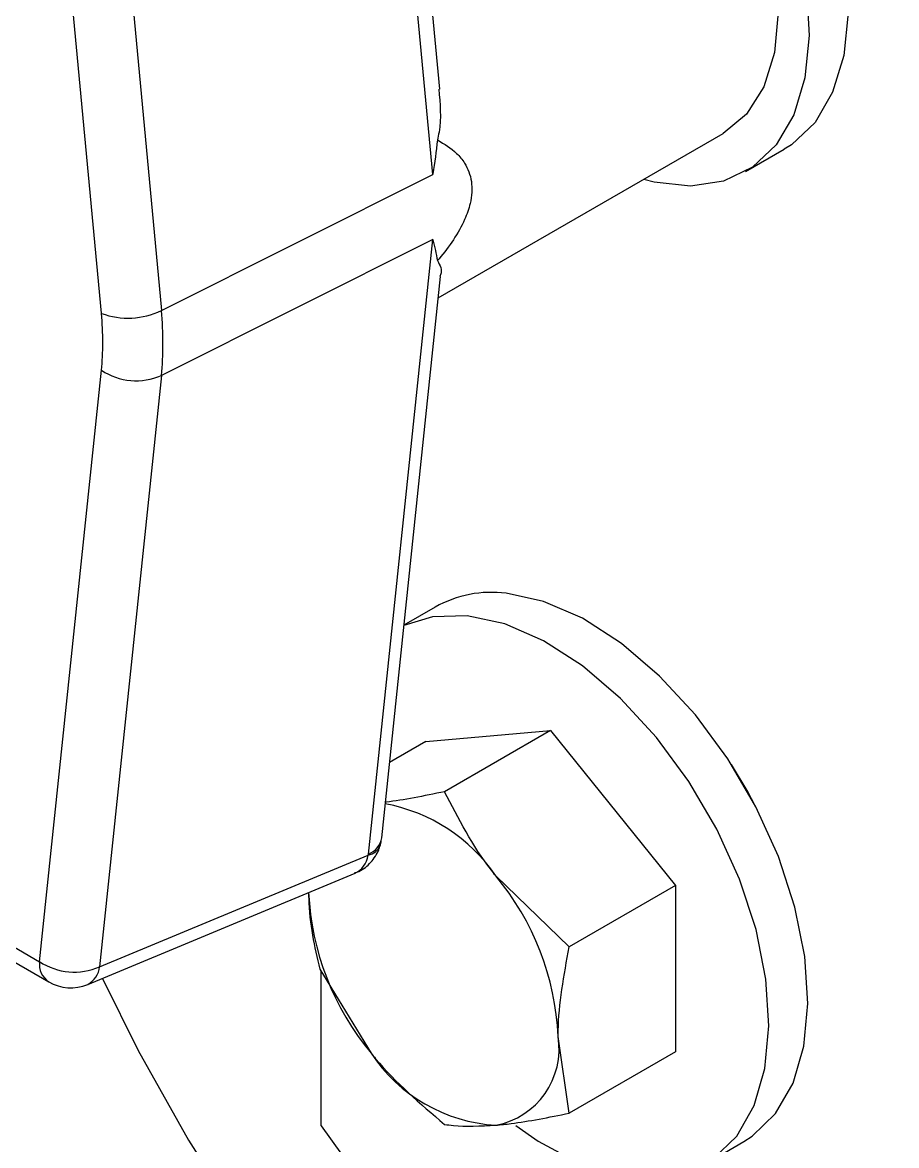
# Model space of a CAD drawing. Extents: x 7 to 135, y 3 to 97.
# Drawn here: x 94.865 to 96.103, y 7.82 to 9.412 of the extents above; entities that cross this region are included whole.
import ezdxf

# ---------------------------------------------------------------- set-up
doc = ezdxf.new("R2010")
doc.units = 0
doc.header["$MEASUREMENT"] = 0
doc.layers.add('OBJECT', color=7, linetype='CONTINUOUS')

msp = doc.modelspace()

# ---------------------------------------------------------------- linework, layer by layer
at = {"layer": 'OBJECT'}
for p, q in [((95.4558, 9.3172), (95.3737, 10.1971)), ((95.4459, 9.1967), (95.3547, 10.1732)), ((94.9765, 8.9997), (94.8888, 9.9392)), ((94.9737, 9.9434), (95.0614, 9.0039)), ((95.4537, 9.0215), (95.8575, 9.2547)), ((95.8888, 9.2006), (95.9439, 9.2324)), ((95.0614, 9.0039), (95.4459, 9.1967)), ((95.4459, 9.1044), (95.0614, 8.9117)), ((95.3547, 8.2331), (95.4459, 9.1044)), ((95.3736, 8.2563), (95.4569, 9.0521)), ((94.8888, 8.0807), (94.9765, 8.919)), ((95.0614, 8.9117), (94.9737, 8.0734)), ((95.4494, 8.5834), (95.4051, 8.5579)), ((95.4362, 8.3926), (95.6129, 8.4084)), ((95.6129, 8.4084), (95.4626, 8.3216)), ((95.6129, 8.4084), (95.7897, 8.1885)), ((95.4362, 8.3926), (95.3847, 8.3629)), ((94.9737, 8.0734), (95.3545, 8.2319)), ((94.6835, 8.1992), (94.8888, 8.0807)), ((94.957, 8.0485), (95.3357, 8.2062)), ((95.6393, 8.1017), (95.5351, 8.2025)), ((95.7897, 8.1885), (95.6393, 8.1017)), ((95.7897, 8.1885), (95.7897, 7.9527)), ((94.6965, 8.1706), (94.9017, 8.0521)), ((95.2858, 8.07), (95.3584, 7.951)), ((95.2877, 7.8479), (95.2877, 8.0669)), ((95.6393, 7.8659), (95.6235, 7.9747)), ((95.7897, 7.9527), (95.6393, 7.8659)), ((95.8317, 7.7938), (95.8868, 7.8256))]:
    msp.add_line(p, q, dxfattribs=at)
at = {"layer": 'OBJECT', "flags": 128}
for points in [[(95.5065, 9.9902), (95.516, 9.9952), (95.5601, 10.0087), (95.6094, 10.0094), (95.6625, 9.9973), (95.7176, 9.9728), (95.773, 9.9367), (95.8268, 9.8901), (95.8773, 9.8345), (95.923, 9.7718), (95.9623, 9.7039), (95.9939, 9.6331), (96.017, 9.5615), (96.0306, 9.4916), (96.0345, 9.4255), (96.0284, 9.3653), (96.0125, 9.3131), (95.9875, 9.2704), (95.954, 9.2387), (95.9439, 9.2324)], [(95.4004, 9.9103), (95.4235, 9.9376), (95.4608, 9.9634), (95.5049, 9.9769), (95.5543, 9.9776), (95.6074, 9.9655), (95.6625, 9.941), (95.7178, 9.9048), (95.7716, 9.8582), (95.8221, 9.8027), (95.8678, 9.74), (95.9071, 9.6721), (95.9388, 9.6012), (95.9618, 9.5297), (95.9755, 9.4597), (95.9793, 9.3936), (95.9732, 9.3335), (95.9574, 9.2812), (95.9323, 9.2386), (95.8988, 9.2069), (95.8579, 9.1872), (95.811, 9.1801), (95.7596, 9.1858), (95.7448, 9.1896)], [(95.4825, 9.9042), (95.5227, 9.9191), (95.5686, 9.9209), (95.6183, 9.9096), (95.67, 9.8857), (95.7218, 9.8499), (95.7715, 9.8038), (95.8173, 9.749), (95.8575, 9.6877), (95.8905, 9.6223), (95.915, 9.5552), (95.9301, 9.4891), (95.9352, 9.4264), (95.9301, 9.3696), (95.915, 9.3208), (95.8905, 9.2821), (95.8575, 9.2547), (95.8575, 9.2547)], [(95.8868, 7.8256), (95.8986, 7.8332), (95.9317, 7.8654), (95.9564, 7.9085), (95.9718, 7.9611), (95.9774, 8.0216), (95.9731, 8.0879), (95.959, 8.158), (95.9356, 8.2296), (95.9035, 8.3004), (95.8639, 8.368), (95.818, 8.4305), (95.7672, 8.4856), (95.7133, 8.5318), (95.658, 8.5674), (95.6029, 8.5913), (95.55, 8.6029)], [(95.4948, 8.571), (95.4456, 8.5697), (95.4051, 8.5572)], [(95.5638, 7.8483), (95.5953, 7.8262), (95.6507, 7.7963), (95.705, 7.7785), (95.7562, 7.7733), (95.8029, 7.781), (95.8434, 7.8013), (95.8766, 7.8335), (95.9012, 7.8767), (95.9166, 7.9293), (95.9223, 7.9898), (95.918, 8.0561), (95.9039, 8.1262), (95.8804, 8.1977), (95.8484, 8.2685), (95.8087, 8.3362), (95.7628, 8.3986), (95.7121, 8.4538), (95.6582, 8.4999), (95.6028, 8.5356), (95.5478, 8.5595), (95.4948, 8.571), (95.4948, 8.571)], [(95.9033, 8.3007), (95.8913, 8.3235), (95.869, 8.3601)], [(94.9777, 8.0571), (95.0286, 7.9547), (95.0998, 7.8279), (95.1779, 7.7055), (95.2621, 7.5887), (95.3516, 7.4785), (95.4456, 7.3761), (95.5432, 7.2822), (95.6435, 7.198), (95.7456, 7.1241), (95.8484, 7.0612), (95.951, 7.0099), (96.0525, 6.9707), (96.1518, 6.944)], [(95.2877, 7.8479), (95.3586, 7.7493), (95.4351, 7.6579), (95.516, 7.5751), (95.6001, 7.5022), (95.6862, 7.4402), (95.773, 7.3902), (95.8591, 7.3527), (95.9432, 7.3285), (96.0241, 7.3178), (96.1006, 7.3209), (96.1715, 7.3377)]]:
    msp.add_lwpolyline(points, dxfattribs=at)
at = {"layer": 'OBJECT'}
for centre, radius, start, end in [((95.014, 9.1008), 0.1079, 249.6361, 296.0395), ((95.0256, 8.9929), 0.0888, 236.3971, 293.7529), ((95.5289, 8.4421), 0.1621, 82.5245, 119.3759), ((95.3339, 8.0646), 0.244, 34.4222, 79.4285), ((95.3434, 8.2616), 0.0307, 291.6905, 349.9899), ((95.3509, 8.2537), 0.0221, 279.3397, 339.2642), ((95.2402, 7.957), 0.3837, 2.6393, 39.7721), ((95.6533, 8.1965), 0.3837, 182.6393, 219.7721), ((94.9188, 8.0771), 0.0303, 173.0989, 235.5889), ((94.9379, 8.1547), 0.0888, 236.3971, 293.7529), ((94.9431, 8.0759), 0.0307, 296.8895, 355.342), ((94.933, 8.1062), 0.0625, 240.0027, 292.599), ((95.515, 7.957), 0.1099, 280.5468, 9.2519), ((95.5488, 8.0767), 0.2282, 213.4349, 266.5705)]:
    msp.add_arc(centre, radius, start, end, dxfattribs=at)
for centre, major_axis, ratio, start_param, end_param in [((94.6683, 9.1372), (-0.2198, 0.3789), 0.577378, 3.811433, 4.03777), ((94.7125, 9.1627), (-0.2476, 0.4349), 0.57231, 3.816377, 4.042714), ((95.3079, 8.2623), (-0.0308, 0.0546), 0.662604, 3.062266, 3.806936), ((95.349, 8.2303), (0.00472, 0.00591), 0.543451, 5.374024, 5.580147)]:
    msp.add_ellipse(centre, major_axis=major_axis, ratio=ratio, start_param=start_param, end_param=end_param, dxfattribs=at)
for points, knots in [([(95.4543, 9.3173), (95.4563, 9.2969), (95.4585, 9.2727), (95.4533, 9.2491), (95.4525, 9.2454)], [0, 0, 0, 0, 0.843835, 1, 1, 1, 1]), ([(95.4525, 9.2454), (95.4506, 9.2293), (95.4487, 9.213), (95.4459, 9.1969), (95.4459, 9.1967)], [0, 0, 0, 0, 0.982724, 1, 1, 1, 1]), ([(95.4525, 9.2454), (95.4622, 9.2397), (95.477, 9.2309), (95.4934, 9.2107), (95.5026, 9.1873), (95.5008, 9.1586), (95.4874, 9.1205), (95.4686, 9.0933), (95.4533, 9.0753), (95.4525, 9.0744)], [0, 0, 0, 0, 0.1904569, 0.2931936, 0.4466012, 0.600717, 0.7079219, 0.9855305, 1, 1, 1, 1]), ([(95.4459, 9.1044), (95.4459, 9.1043), (95.4487, 9.0939), (95.4506, 9.084), (95.4525, 9.0744)], [0, 0, 0, 0, 0.017276, 1, 1, 1, 1]), ([(95.4525, 9.0744), (95.4562, 9.0678), (95.4602, 9.0603), (95.4563, 9.0528), (95.4559, 9.052)], [0, 0, 0, 0, 0.8959135, 1, 1, 1, 1]), ([(95.4626, 8.3216), (95.4333, 8.3156), (95.4036, 8.3095), (95.3793, 8.3068), (95.3789, 8.3068)], [0, 0, 0, 0, 0.983708, 1, 1, 1, 1]), ([(95.5351, 8.2025), (95.5331, 8.2051), (95.5034, 8.2424), (95.4823, 8.2834), (95.4626, 8.3216)], [0, 0, 0, 0, 0.070214, 1, 1, 1, 1]), ([(95.3716, 8.2459), (95.3718, 8.2467), (95.3727, 8.2501), (95.3732, 8.2536), (95.3736, 8.2563)], [0, 0, 0, 0, 0.233901, 1, 1, 1, 1]), ([(95.335, 8.2067), (95.3371, 8.2073), (95.3461, 8.2099), (95.3588, 8.2211), (95.3681, 8.2348), (95.3709, 8.2437), (95.3716, 8.2459)], [0, 0, 0, 0, 0.119172, 0.498284, 0.876193, 1, 1, 1, 1]), ([(95.27, 8.1788), (95.27, 8.176), (95.2702, 8.1363), (95.2783, 8.102), (95.2858, 8.07)], [0, 0, 0, 0, 0.070214, 1, 1, 1, 1]), ([(95.6235, 7.9747), (95.6236, 7.9775), (95.6238, 8.0174), (95.6318, 8.0611), (95.6393, 8.1017)], [0, 0, 0, 0, 0.070214, 1, 1, 1, 1]), ([(95.3584, 7.951), (95.3605, 7.9484), (95.3906, 7.9114), (95.4279, 7.8796), (95.4626, 7.8501)], [0, 0, 0, 0, 0.0702136, 1, 1, 1, 1]), ([(95.5351, 7.8489), (95.5423, 7.8496), (95.5729, 7.8527), (95.6105, 7.8602), (95.6393, 7.8659)], [0, 0, 0, 0, 0.2318493, 1, 1, 1, 1]), ([(95.4626, 7.8501), (95.4667, 7.8495), (95.4861, 7.8467), (95.5135, 7.848), (95.5351, 7.8489)], [0, 0, 0, 0, 0.2110008, 1, 1, 1, 1])]:
    msp.add_open_spline(points, degree=3, knots=knots, dxfattribs=at)

doc.saveas('drawing.dxf')
